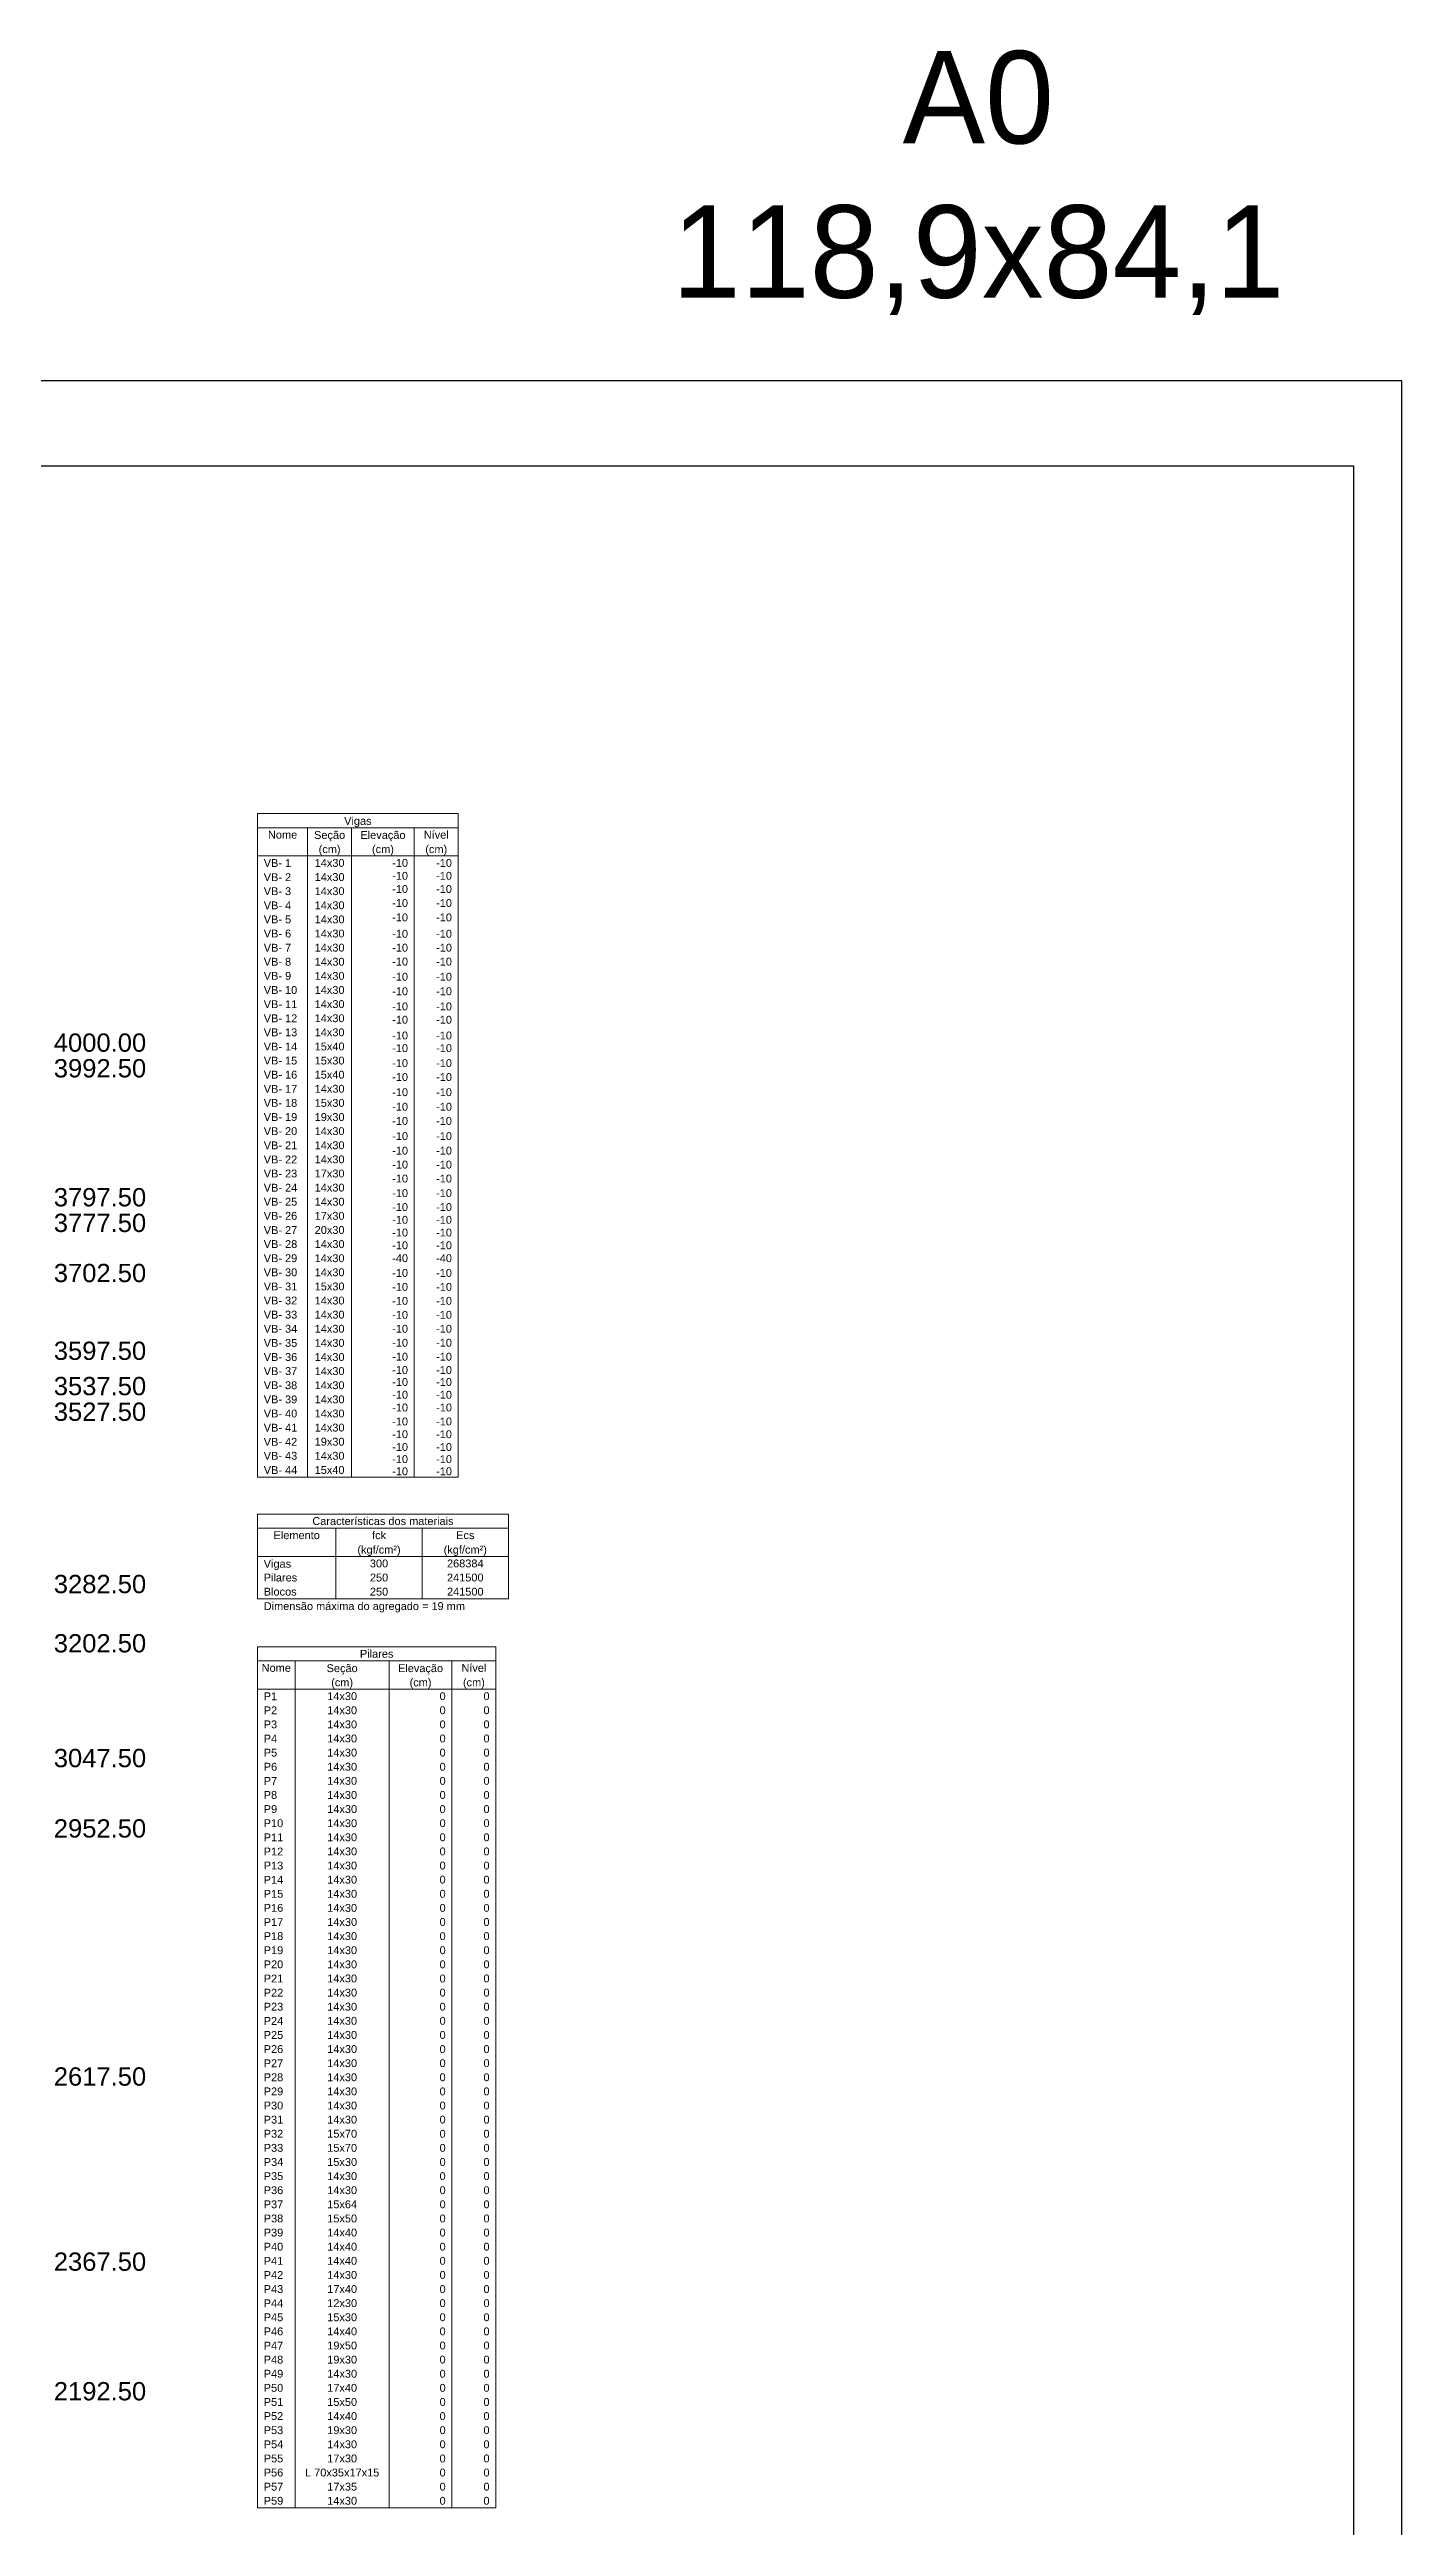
# Model space of a CAD drawing. Header units: millimetres. Extents: x -34 to 951, y -76 to 463.
# Drawn here: x 115.9 to 152.4, y -15.4 to 51.5 of the extents above; entities that cross this region are included whole.
import ezdxf

# ---------------------------------------------------------------- set-up
doc = ezdxf.new("R2010")
doc.units = ezdxf.units.MM
doc.header["$MEASUREMENT"] = 0
doc.linetypes.add('NULL', pattern=[0])
for name, color, linetype, lineweight in [('FO-Textos das vigas', 7, 'Continuous', 5), ('FO-Textos dos pilares', 7, 'Continuous', 5), ('LC-Textos', 7, 'Continuous', 20)]:
    doc.layers.add(name, color=color, linetype=linetype, lineweight=lineweight)
doc.styles.add('Arial', font='arial.ttf')

msp = doc.modelspace()

# ---------------------------------------------------------------- linework, layer by layer
at = {"color": 7}
for p, q in [((68.2973, 42.5775), (152.3973, 42.5775)), ((152.3973, 42.5775), (152.3973, -76.3225)), ((69.5973, 40.2775), (151.0973, 40.2775)), ((151.0973, 40.2775), (151.0973, -74.0225))]:
    msp.add_line(p, q, dxfattribs=at)
at = {"layer": 'FO-Textos das vigas'}
for p, q in [((121.4951, 30.8837), (126.9172, 30.8837)), ((121.4951, 30.8837), (121.4951, 12.9654)), ((126.9172, 30.8837), (126.9172, 12.9654)), ((121.4951, 30.5024), (126.9172, 30.5024)), ((122.8506, 30.5024), (122.8506, 12.9654)), ((124.0367, 30.5024), (124.0367, 12.9654)), ((125.7311, 30.5024), (125.7311, 12.9654)), ((121.4951, 29.74), (126.9172, 29.74)), ((121.4951, 12.9654), (126.9172, 12.9654)), ((121.4951, 11.9654), (128.2727, 11.9654)), ((121.4951, 11.9654), (121.4951, 11.5842)), ((121.4951, 11.5842), (128.2727, 11.5842)), ((121.4951, 11.5842), (121.4951, 9.678)), ((123.6131, 11.5842), (123.6131, 9.678)), ((125.9429, 11.5842), (125.9429, 9.678)), ((128.2727, 11.9654), (128.2727, 11.5842)), ((128.2727, 11.5842), (128.2727, 9.678)), ((121.4951, 10.8217), (128.2727, 10.8217)), ((121.4951, 9.678), (128.2727, 9.678)), ((121.4951, 9.678), (128.2727, 9.678))]:
    msp.add_line(p, q, dxfattribs=at)
at = {"layer": 'FO-Textos dos pilares'}
for p, q in [((121.4951, 8.3814), (127.9338, 8.3814)), ((121.4951, 8.3814), (121.4951, -14.8742)), ((127.9338, 8.3814), (127.9338, -14.8742)), ((121.4951, 8.0002), (127.9338, 8.0002)), ((122.5117, 8.0002), (122.5117, -14.8742)), ((125.0533, 8.0002), (125.0533, -14.8742)), ((126.7477, 8.0002), (126.7477, -14.8742)), ((121.4951, 7.2377), (127.9338, 7.2377)), ((121.4951, -14.8742), (127.9338, -14.8742))]:
    msp.add_line(p, q, dxfattribs=at)

# ---------------------------------------------------------------- texts
at = {"color": 7, "insert": (131.7731, 51.4823), "char_height": 2.5, "attachment_point": 1}
msp.add_mtext_dynamic_manual_height_columns('\\pxqc;A0\\P118,9x84,1', width=18.384127, gutter_width=12.5, heights=[0], dxfattribs=at)
at = {"layer": 'FO-Textos das vigas', "linetype": 'NULL', "ltscale": 0.2, "char_height": 0.2118, "line_spacing_factor": 0.798, "style": 'Arial'}
for s, insert, width, attachment_point in [('Vigas', (124.2062, 30.517), 1.48034, 8), ('Nome', (122.1732, 30.2059), 1.578491, 8), ('Seção', (123.4432, 30.136), 1.677934, 8), ('Elevação', (124.8842, 30.136), 2.434409, 8), ('Nível', (126.3242, 30.2059), 1.348288, 8), ('VB- 1', (121.6642, 29.4439), 1.480017, 7), ('14x30', (123.4432, 29.4439), 1.612069, 8), ('(cm)', (123.4432, 29.755), 1.18298, 8), ('(cm)', (124.8842, 29.755), 1.18298, 8), ('-10', (125.5612, 29.4439), 0.329, 9), ('(cm)', (126.3242, 29.755), 1.18298, 8), ('-10', (126.7482, 29.4439), 0.329, 9), ('VB- 2', (121.6642, 29.0619), 1.480017, 7), ('VB- 3', (121.6642, 28.6809), 1.480017, 7), ('14x30', (123.4432, 29.0619), 1.612069, 8), ('14x30', (123.4432, 28.6809), 1.612069, 8), ('-10', (125.5612, 29.0966), 0.329, 9), ('-10', (125.5612, 28.7391), 0.329, 9), ('-10', (126.7482, 29.0966), 0.329, 9), ('-10', (126.7482, 28.7391), 0.329, 9), ('VB- 4', (121.6642, 28.2999), 1.480017, 7), ('VB- 5', (121.6642, 27.9189), 1.480017, 7), ('14x30', (123.4432, 28.2999), 1.612069, 8), ('14x30', (123.4432, 27.9189), 1.612069, 8), ('-10', (125.5612, 28.3612), 0.329, 9), ('-10', (125.5612, 27.973), 0.329, 9), ('-10', (126.7482, 28.3612), 0.329, 9), ('-10', (126.7482, 27.973), 0.329, 9), ('VB- 6', (121.6642, 27.5369), 1.480017, 7), ('14x30', (123.4432, 27.5369), 1.612069, 8), ('-10', (125.5612, 27.5309), 0.329, 9), ('-10', (126.7482, 27.5309), 0.329, 9), ('VB- 7', (121.6642, 27.1559), 1.480017, 7), ('VB- 8', (121.6642, 26.7749), 1.480017, 7), ('14x30', (123.4432, 27.1559), 1.612069, 8), ('14x30', (123.4432, 26.7749), 1.612069, 8), ('-10', (125.5612, 27.1549), 0.329, 9), ('-10', (125.5612, 26.7789), 0.329, 9), ('-10', (126.7482, 27.1549), 0.329, 9), ('-10', (126.7482, 26.7789), 0.329, 9), ('VB- 9', (121.6642, 26.3939), 1.480017, 7), ('VB- 10', (121.6642, 26.0119), 1.809017, 7), ('14x30', (123.4432, 26.3939), 1.612069, 8), ('14x30', (123.4432, 26.0119), 1.612069, 8), ('-10', (125.5612, 26.3701), 0.329, 9), ('-10', (125.5612, 25.9778), 0.329, 9), ('-10', (126.7482, 26.3701), 0.329, 9), ('-10', (126.7482, 25.9778), 0.329, 9), ('VB- 11', (121.6642, 25.6309), 1.809017, 7), ('VB- 12', (121.6642, 25.2499), 1.809017, 7), ('14x30', (123.4432, 25.6309), 1.612069, 8), ('14x30', (123.4432, 25.2499), 1.612069, 8), ('-10', (125.5612, 25.5691), 0.329, 9), ('-10', (125.5612, 25.2094), 0.329, 9), ('-10', (126.7482, 25.5691), 0.329, 9), ('-10', (126.7482, 25.2094), 0.329, 9), ('VB- 13', (121.6642, 24.8689), 1.809017, 7), ('14x30', (123.4432, 24.8689), 1.612069, 8), ('-10', (125.5612, 24.7844), 0.329, 9), ('-10', (126.7482, 24.7844), 0.329, 9), ('VB- 14', (121.6642, 24.4869), 1.809017, 7), ('VB- 15', (121.6642, 24.1059), 1.809017, 7), ('15x40', (123.4432, 24.4869), 1.612069, 8), ('15x30', (123.4432, 24.1059), 1.612069, 8), ('-10', (125.5612, 24.4411), 0.329, 9), ('-10', (125.5612, 24.0375), 0.329, 9), ('-10', (126.7482, 24.4411), 0.329, 9), ('-10', (126.7482, 24.0375), 0.329, 9), ('VB- 16', (121.6642, 23.7249), 1.809017, 7), ('VB- 17', (121.6642, 23.3439), 1.809017, 7), ('15x40', (123.4432, 23.7249), 1.612069, 8), ('14x30', (123.4432, 23.3439), 1.612069, 8), ('-10', (125.5612, 23.6611), 0.329, 9), ('-10', (125.5612, 23.2519), 0.329, 9), ('-10', (126.7482, 23.6611), 0.329, 9), ('-10', (126.7482, 23.2519), 0.329, 9), ('VB- 18', (121.6642, 22.9629), 1.809017, 7), ('VB- 19', (121.6642, 22.5809), 1.809017, 7), ('15x30', (123.4432, 22.9629), 1.612069, 8), ('19x30', (123.4432, 22.5809), 1.612069, 8), ('-10', (125.5612, 22.8592), 0.329, 9), ('-10', (126.7482, 22.8592), 0.329, 9), ('VB- 20', (121.6642, 22.1999), 1.809017, 7), ('14x30', (123.4432, 22.1999), 1.612069, 8), ('-10', (125.5612, 22.4758), 0.329, 9), ('-10', (125.5612, 22.0663), 0.329, 9), ('-10', (126.7482, 22.4758), 0.329, 9), ('-10', (126.7482, 22.0663), 0.329, 9), ('VB- 21', (121.6642, 21.8189), 1.809017, 7), ('VB- 22', (121.6642, 21.4379), 1.809017, 7), ('14x30', (123.4432, 21.8189), 1.612069, 8), ('14x30', (123.4432, 21.4379), 1.612069, 8), ('-10', (125.5612, 21.6731), 0.329, 9), ('-10', (125.5612, 21.2962), 0.329, 9), ('-10', (126.7482, 21.6731), 0.329, 9), ('-10', (126.7482, 21.2962), 0.329, 9), ('VB- 23', (121.6642, 21.0559), 1.809017, 7), ('VB- 24', (121.6642, 20.6749), 1.809017, 7), ('17x30', (123.4432, 21.0559), 1.612069, 8), ('14x30', (123.4432, 20.6749), 1.612069, 8), ('-10', (125.5612, 20.9194), 0.329, 9), ('-10', (125.5612, 20.5262), 0.329, 9), ('-10', (126.7482, 20.9194), 0.329, 9), ('-10', (126.7482, 20.5262), 0.329, 9), ('VB- 25', (121.6642, 20.2939), 1.809017, 7), ('VB- 26', (121.6642, 19.9129), 1.809017, 7), ('14x30', (123.4432, 20.2939), 1.612069, 8), ('17x30', (123.4432, 19.9129), 1.612069, 8), ('-10', (125.5612, 20.1494), 0.329, 9), ('-10', (126.7482, 20.1494), 0.329, 9), ('VB- 27', (121.6642, 19.5309), 1.809017, 7), ('20x30', (123.4432, 19.5309), 1.612069, 8), ('-10', (125.5612, 19.8053), 0.329, 9), ('-10', (125.5612, 19.4613), 0.329, 9), ('-10', (126.7482, 19.8053), 0.329, 9), ('-10', (126.7482, 19.4613), 0.329, 9), ('VB- 28', (121.6642, 19.1499), 1.809017, 7), ('VB- 29', (121.6642, 18.7689), 1.809017, 7), ('14x30', (123.4432, 19.1499), 1.612069, 8), ('14x30', (123.4432, 18.7689), 1.612069, 8), ('-10', (125.5612, 19.1172), 0.329, 9), ('-40', (125.5612, 18.7689), 0.329, 9), ('-10', (126.7482, 19.1172), 0.329, 9), ('-40', (126.7482, 18.7689), 0.329, 9), ('VB- 30', (121.6642, 18.3879), 1.809017, 7), ('VB- 31', (121.6642, 18.0059), 1.809017, 7), ('14x30', (123.4432, 18.3879), 1.612069, 8), ('15x30', (123.4432, 18.0059), 1.612069, 8), ('-10', (125.5612, 18.3711), 0.329, 9), ('-10', (125.5612, 17.994), 0.329, 9), ('-10', (126.7482, 18.3711), 0.329, 9), ('-10', (126.7482, 17.994), 0.329, 9), ('VB- 32', (121.6642, 17.6249), 1.809017, 7), ('VB- 33', (121.6642, 17.2439), 1.809017, 7), ('14x30', (123.4432, 17.6249), 1.612069, 8), ('14x30', (123.4432, 17.2439), 1.612069, 8), ('-10', (125.5612, 17.617), 0.329, 9), ('-10', (125.5612, 17.24), 0.329, 9), ('-10', (126.7482, 17.617), 0.329, 9), ('-10', (126.7482, 17.24), 0.329, 9), ('VB- 34', (121.6642, 16.8629), 1.809017, 7), ('14x30', (123.4432, 16.8629), 1.612069, 8), ('-10', (125.5612, 16.863), 0.329, 9), ('-10', (126.7482, 16.863), 0.329, 9), ('VB- 35', (121.6642, 16.4809), 1.809017, 7), ('VB- 36', (121.6642, 16.0999), 1.809017, 7), ('14x30', (123.4432, 16.4809), 1.612069, 8), ('14x30', (123.4432, 16.0999), 1.612069, 8), ('-10', (125.5612, 16.4859), 0.329, 9), ('-10', (125.5612, 16.1089), 0.329, 9), ('-10', (126.7482, 16.4859), 0.329, 9), ('-10', (126.7482, 16.1089), 0.329, 9), ('VB- 37', (121.6642, 15.7189), 1.809017, 7), ('VB- 38', (121.6642, 15.3379), 1.809017, 7), ('14x30', (123.4432, 15.7189), 1.612069, 8), ('14x30', (123.4432, 15.3379), 1.612069, 8), ('-10', (125.5612, 15.7483), 0.329, 9), ('-10', (125.5612, 15.426), 0.329, 9), ('-10', (126.7482, 15.7483), 0.329, 9), ('-10', (126.7482, 15.426), 0.329, 9), ('VB- 39', (121.6642, 14.9559), 1.809017, 7), ('VB- 40', (121.6642, 14.5749), 1.809017, 7), ('14x30', (123.4432, 14.9559), 1.612069, 8), ('14x30', (123.4432, 14.5749), 1.612069, 8), ('-10', (125.5612, 15.0814), 0.329, 9), ('-10', (125.5612, 14.7368), 0.329, 9), ('-10', (126.7482, 15.0814), 0.329, 9), ('-10', (126.7482, 14.7368), 0.329, 9), ('VB- 41', (121.6642, 14.1939), 1.809017, 7), ('14x30', (123.4432, 14.1939), 1.612069, 8), ('-10', (125.5612, 14.3594), 0.329, 9), ('-10', (125.5612, 14.0148), 0.329, 9), ('-10', (126.7482, 14.3594), 0.329, 9), ('-10', (126.7482, 14.0148), 0.329, 9), ('VB- 42', (121.6642, 13.8129), 1.809017, 7), ('VB- 43', (121.6642, 13.4319), 1.809017, 7), ('19x30', (123.4432, 13.8129), 1.612069, 8), ('14x30', (123.4432, 13.4319), 1.612069, 8), ('-10', (125.5612, 13.6702), 0.329, 9), ('-10', (125.5612, 13.342), 0.329, 9), ('-10', (126.7482, 13.6702), 0.329, 9), ('-10', (126.7482, 13.342), 0.329, 9), ('VB- 44', (121.6642, 13.0499), 1.809017, 7), ('15x40', (123.4432, 13.0499), 1.612069, 8), ('-10', (125.5612, 13.0138), 0.329, 9), ('-10', (126.7482, 13.0138), 0.329, 9), ('Elemento', (122.5542, 11.2879), 2.499627, 8), ('Características dos materiais', (124.8842, 11.6689), 7.628997, 8), ('fck', (124.7782, 11.2879), 0.756475, 8), ('Ecs', (127.1082, 11.2879), 0.987001, 8), ('Vigas', (121.6642, 10.455), 1.48034, 7), ('(kgf/cm²)', (124.7782, 10.837), 2.333674, 8), ('300', (124.7782, 10.5249), 0.987001, 8), ('(kgf/cm²)', (127.1082, 10.837), 2.333674, 8), ('268384', (127.1082, 10.5249), 1.974002, 8), ('Pilares', (121.6642, 10.1439), 1.808695, 7), ('250', (124.7782, 10.1439), 0.987001, 8), ('241500', (127.1082, 10.1439), 1.974002, 8), ('Blocos', (121.6642, 9.7629), 1.776408, 7), ('Dimensão máxima do agregado = 19 mm', (121.6642, 9.312), 10.868956, 7), ('250', (124.7782, 9.7629), 0.987001, 8), ('241500', (127.1082, 9.7629), 1.974002, 8)]:
    msp.add_mtext(s, dxfattribs=dict(at, insert=insert, width=width, attachment_point=attachment_point))
at = {"layer": 'FO-Textos dos pilares', "linetype": 'NULL', "ltscale": 0.2, "char_height": 0.2118, "line_spacing_factor": 0.798, "style": 'Arial'}
for s, insert, width, attachment_point in [('Pilares', (124.7142, 8.0849), 1.808695, 8), ('Nome', (122.0032, 7.7039), 1.578491, 8), ('Seção', (123.7822, 7.634), 1.677934, 8), ('(cm)', (123.7822, 7.253), 1.18298, 8), ('Elevação', (125.9002, 7.634), 2.434409, 8), ('(cm)', (125.9002, 7.253), 1.18298, 8), ('Nível', (127.3412, 7.7039), 1.348288, 8), ('(cm)', (127.3412, 7.253), 1.18298, 8), ('P1', (121.6642, 6.9409), 0.723865, 7), ('P2', (121.6642, 6.5599), 0.723865, 7), ('14x30', (123.7822, 6.9409), 1.612069, 8), ('14x30', (123.7822, 6.5599), 1.612069, 8), ('0', (126.5782, 6.9409), 0.329, 9), ('0', (126.5782, 6.5599), 0.329, 9), ('0', (127.7642, 6.9409), 0.329, 9), ('0', (127.7642, 6.5599), 0.329, 9), ('P3', (121.6642, 6.1789), 0.723865, 7), ('14x30', (123.7822, 6.1789), 1.612069, 8), ('0', (126.5782, 6.1789), 0.329, 9), ('0', (127.7642, 6.1789), 0.329, 9), ('P4', (121.6642, 5.7979), 0.723865, 7), ('P5', (121.6642, 5.4159), 0.723865, 7), ('14x30', (123.7822, 5.7979), 1.612069, 8), ('14x30', (123.7822, 5.4159), 1.612069, 8), ('0', (126.5782, 5.7979), 0.329, 9), ('0', (126.5782, 5.4159), 0.329, 9), ('0', (127.7642, 5.7979), 0.329, 9), ('0', (127.7642, 5.4159), 0.329, 9), ('P6', (121.6642, 5.0349), 0.723865, 7), ('P7', (121.6642, 4.6539), 0.723865, 7), ('14x30', (123.7822, 5.0349), 1.612069, 8), ('14x30', (123.7822, 4.6539), 1.612069, 8), ('0', (126.5782, 5.0349), 0.329, 9), ('0', (126.5782, 4.6539), 0.329, 9), ('0', (127.7642, 5.0349), 0.329, 9), ('0', (127.7642, 4.6539), 0.329, 9), ('P8', (121.6642, 4.2729), 0.723865, 7), ('P9', (121.6642, 3.8909), 0.723865, 7), ('14x30', (123.7822, 4.2729), 1.612069, 8), ('14x30', (123.7822, 3.8909), 1.612069, 8), ('0', (126.5782, 4.2729), 0.329, 9), ('0', (126.5782, 3.8909), 0.329, 9), ('0', (127.7642, 4.2729), 0.329, 9), ('0', (127.7642, 3.8909), 0.329, 9), ('P10', (121.6642, 3.5099), 1.052866, 7), ('14x30', (123.7822, 3.5099), 1.612069, 8), ('14x30', (123.7822, 3.1289), 1.612069, 8), ('0', (126.5782, 3.5099), 0.329, 9), ('0', (126.5782, 3.1289), 0.329, 9), ('0', (127.7642, 3.5099), 0.329, 9), ('0', (127.7642, 3.1289), 0.329, 9), ('P11', (121.6642, 3.1289), 1.052866, 7), ('P12', (121.6642, 2.7479), 1.052866, 7), ('14x30', (123.7822, 2.7479), 1.612069, 8), ('0', (126.5782, 2.7479), 0.329, 9), ('0', (127.7642, 2.7479), 0.329, 9), ('P13', (121.6642, 2.3659), 1.052866, 7), ('P14', (121.6642, 1.9849), 1.052866, 7), ('14x30', (123.7822, 2.3659), 1.612069, 8), ('14x30', (123.7822, 1.9849), 1.612069, 8), ('0', (126.5782, 2.3659), 0.329, 9), ('0', (126.5782, 1.9849), 0.329, 9), ('0', (127.7642, 2.3659), 0.329, 9), ('0', (127.7642, 1.9849), 0.329, 9), ('P15', (121.6642, 1.6039), 1.052866, 7), ('P16', (121.6642, 1.2229), 1.052866, 7), ('14x30', (123.7822, 1.6039), 1.612069, 8), ('14x30', (123.7822, 1.2229), 1.612069, 8), ('0', (126.5782, 1.6039), 0.329, 9), ('0', (126.5782, 1.2229), 0.329, 9), ('0', (127.7642, 1.6039), 0.329, 9), ('0', (127.7642, 1.2229), 0.329, 9), ('P17', (121.6642, 0.8419), 1.052866, 7), ('P18', (121.6642, 0.4599), 1.052866, 7), ('14x30', (123.7822, 0.8419), 1.612069, 8), ('14x30', (123.7822, 0.4599), 1.612069, 8), ('0', (126.5782, 0.8419), 0.329, 9), ('0', (126.5782, 0.4599), 0.329, 9), ('0', (127.7642, 0.8419), 0.329, 9), ('0', (127.7642, 0.4599), 0.329, 9), ('P19', (121.6642, 0.0789), 1.052866, 7), ('14x30', (123.7822, 0.0789), 1.612069, 8), ('0', (126.5782, 0.0789), 0.329, 9), ('0', (127.7642, 0.0789), 0.329, 9), ('P20', (121.6642, -0.3021), 1.052866, 7), ('P21', (121.6642, -0.6831), 1.052866, 7), ('14x30', (123.7822, -0.3021), 1.612069, 8), ('14x30', (123.7822, -0.6831), 1.612069, 8), ('0', (126.5782, -0.3021), 0.329, 9), ('0', (126.5782, -0.6831), 0.329, 9), ('0', (127.7642, -0.3021), 0.329, 9), ('0', (127.7642, -0.6831), 0.329, 9), ('P22', (121.6642, -1.0651), 1.052866, 7), ('P23', (121.6642, -1.4461), 1.052866, 7), ('14x30', (123.7822, -1.0651), 1.612069, 8), ('14x30', (123.7822, -1.4461), 1.612069, 8), ('0', (126.5782, -1.0651), 0.329, 9), ('0', (126.5782, -1.4461), 0.329, 9), ('0', (127.7642, -1.0651), 0.329, 9), ('0', (127.7642, -1.4461), 0.329, 9), ('P24', (121.6642, -1.8271), 1.052866, 7), ('P25', (121.6642, -2.2081), 1.052866, 7), ('14x30', (123.7822, -1.8271), 1.612069, 8), ('14x30', (123.7822, -2.2081), 1.612069, 8), ('0', (126.5782, -1.8271), 0.329, 9), ('0', (126.5782, -2.2081), 0.329, 9), ('0', (127.7642, -1.8271), 0.329, 9), ('0', (127.7642, -2.2081), 0.329, 9), ('P26', (121.6642, -2.5901), 1.052866, 7), ('14x30', (123.7822, -2.5901), 1.612069, 8), ('0', (126.5782, -2.5901), 0.329, 9), ('0', (127.7642, -2.5901), 0.329, 9), ('P27', (121.6642, -2.9711), 1.052866, 7), ('P28', (121.6642, -3.3521), 1.052866, 7), ('14x30', (123.7822, -2.9711), 1.612069, 8), ('14x30', (123.7822, -3.3521), 1.612069, 8), ('0', (126.5782, -2.9711), 0.329, 9), ('0', (126.5782, -3.3521), 0.329, 9), ('0', (127.7642, -2.9711), 0.329, 9), ('0', (127.7642, -3.3521), 0.329, 9), ('P29', (121.6642, -3.7331), 1.052866, 7), ('P30', (121.6642, -4.1151), 1.052866, 7), ('14x30', (123.7822, -3.7331), 1.612069, 8), ('14x30', (123.7822, -4.1151), 1.612069, 8), ('0', (126.5782, -3.7331), 0.329, 9), ('0', (126.5782, -4.1151), 0.329, 9), ('0', (127.7642, -3.7331), 0.329, 9), ('0', (127.7642, -4.1151), 0.329, 9), ('P31', (121.6642, -4.4961), 1.052866, 7), ('P32', (121.6642, -4.8771), 1.052866, 7), ('14x30', (123.7822, -4.4961), 1.612069, 8), ('15x70', (123.7822, -4.8771), 1.612069, 8), ('0', (126.5782, -4.4961), 0.329, 9), ('0', (126.5782, -4.8771), 0.329, 9), ('0', (127.7642, -4.4961), 0.329, 9), ('0', (127.7642, -4.8771), 0.329, 9), ('P33', (121.6642, -5.2581), 1.052866, 7), ('15x70', (123.7822, -5.2581), 1.612069, 8), ('0', (126.5782, -5.2581), 0.329, 9), ('0', (127.7642, -5.2581), 0.329, 9), ('P34', (121.6642, -5.6401), 1.052866, 7), ('P35', (121.6642, -6.0211), 1.052866, 7), ('15x30', (123.7822, -5.6401), 1.612069, 8), ('14x30', (123.7822, -6.0211), 1.612069, 8), ('0', (126.5782, -5.6401), 0.329, 9), ('0', (126.5782, -6.0211), 0.329, 9), ('0', (127.7642, -5.6401), 0.329, 9), ('0', (127.7642, -6.0211), 0.329, 9), ('P36', (121.6642, -6.4021), 1.052866, 7), ('P37', (121.6642, -6.7831), 1.052866, 7), ('14x30', (123.7822, -6.4021), 1.612069, 8), ('15x64', (123.7822, -6.7831), 1.612069, 8), ('0', (126.5782, -6.4021), 0.329, 9), ('0', (126.5782, -6.7831), 0.329, 9), ('0', (127.7642, -6.4021), 0.329, 9), ('0', (127.7642, -6.7831), 0.329, 9), ('P38', (121.6642, -7.1651), 1.052866, 7), ('P39', (121.6642, -7.5461), 1.052866, 7), ('15x50', (123.7822, -7.1651), 1.612069, 8), ('14x40', (123.7822, -7.5461), 1.612069, 8), ('0', (126.5782, -7.1651), 0.329, 9), ('0', (126.5782, -7.5461), 0.329, 9), ('0', (127.7642, -7.1651), 0.329, 9), ('0', (127.7642, -7.5461), 0.329, 9), ('P40', (121.6642, -7.9271), 1.052866, 7), ('14x40', (123.7822, -7.9271), 1.612069, 8), ('0', (126.5782, -7.9271), 0.329, 9), ('0', (127.7642, -7.9271), 0.329, 9), ('P41', (121.6642, -8.3081), 1.052866, 7), ('P42', (121.6642, -8.6891), 1.052866, 7), ('14x40', (123.7822, -8.3081), 1.612069, 8), ('14x30', (123.7822, -8.6891), 1.612069, 8), ('0', (126.5782, -8.3081), 0.329, 9), ('0', (126.5782, -8.6891), 0.329, 9), ('0', (127.7642, -8.3081), 0.329, 9), ('0', (127.7642, -8.6891), 0.329, 9), ('P43', (121.6642, -9.0711), 1.052866, 7), ('P44', (121.6642, -9.4521), 1.052866, 7), ('17x40', (123.7822, -9.0711), 1.612069, 8), ('12x30', (123.7822, -9.4521), 1.612069, 8), ('0', (126.5782, -9.0711), 0.329, 9), ('0', (126.5782, -9.4521), 0.329, 9), ('0', (127.7642, -9.0711), 0.329, 9), ('0', (127.7642, -9.4521), 0.329, 9), ('P45', (121.6642, -9.8331), 1.052866, 7), ('P46', (121.6642, -10.2141), 1.052866, 7), ('15x30', (123.7822, -9.8331), 1.612069, 8), ('14x40', (123.7822, -10.2141), 1.612069, 8), ('0', (126.5782, -9.8331), 0.329, 9), ('0', (126.5782, -10.2141), 0.329, 9), ('0', (127.7642, -9.8331), 0.329, 9), ('0', (127.7642, -10.2141), 0.329, 9), ('P47', (121.6642, -10.5961), 1.052866, 7), ('19x50', (123.7822, -10.5961), 1.612069, 8), ('0', (126.5782, -10.5961), 0.329, 9), ('0', (127.7642, -10.5961), 0.329, 9), ('P48', (121.6642, -10.9771), 1.052866, 7), ('P49', (121.6642, -11.3581), 1.052866, 7), ('19x30', (123.7822, -10.9771), 1.612069, 8), ('14x30', (123.7822, -11.3581), 1.612069, 8), ('0', (126.5782, -10.9771), 0.329, 9), ('0', (126.5782, -11.3581), 0.329, 9), ('0', (127.7642, -10.9771), 0.329, 9), ('0', (127.7642, -11.3581), 0.329, 9), ('P50', (121.6642, -11.7391), 1.052866, 7), ('P51', (121.6642, -12.1211), 1.052866, 7), ('17x40', (123.7822, -11.7391), 1.612069, 8), ('15x50', (123.7822, -12.1211), 1.612069, 8), ('0', (126.5782, -11.7391), 0.329, 9), ('0', (126.5782, -12.1211), 0.329, 9), ('0', (127.7642, -11.7391), 0.329, 9), ('0', (127.7642, -12.1211), 0.329, 9), ('P52', (121.6642, -12.5021), 1.052866, 7), ('P53', (121.6642, -12.8831), 1.052866, 7), ('14x40', (123.7822, -12.5021), 1.612069, 8), ('19x30', (123.7822, -12.8831), 1.612069, 8), ('0', (126.5782, -12.5021), 0.329, 9), ('0', (126.5782, -12.8831), 0.329, 9), ('0', (127.7642, -12.5021), 0.329, 9), ('0', (127.7642, -12.8831), 0.329, 9), ('P54', (121.6642, -13.2641), 1.052866, 7), ('14x30', (123.7822, -13.2641), 1.612069, 8), ('0', (126.5782, -13.2641), 0.329, 9), ('0', (127.7642, -13.2641), 0.329, 9), ('P55', (121.6642, -13.6461), 1.052866, 7), ('P56', (121.6642, -14.0271), 1.052866, 7), ('L 70x35x17x15', (123.7822, -14.0271), 4.013545, 8), ('17x30', (123.7822, -13.6461), 1.612069, 8), ('0', (126.5782, -13.6461), 0.329, 9), ('0', (126.5782, -14.0271), 0.329, 9), ('0', (127.7642, -13.6461), 0.329, 9), ('0', (127.7642, -14.0271), 0.329, 9), ('P57', (121.6642, -14.4081), 1.052866, 7), ('P59', (121.6642, -14.7891), 1.052866, 7), ('17x35', (123.7822, -14.4081), 1.612069, 8), ('14x30', (123.7822, -14.7891), 1.612069, 8), ('0', (126.5782, -14.4081), 0.329, 9), ('0', (126.5782, -14.7891), 0.329, 9), ('0', (127.7642, -14.4081), 0.329, 9), ('0', (127.7642, -14.7891), 0.329, 9)]:
    msp.add_mtext(s, dxfattribs=dict(at, insert=insert, width=width, attachment_point=attachment_point))
at = {"layer": 'LC-Textos', "linetype": 'NULL', "ltscale": 0.2, "char_height": 0.4942, "width": 4.989461, "attachment_point": 7, "line_spacing_factor": 0.798, "style": 'Arial'}
for s, insert in [('4000.00', (115.9932, 24.445)), ('3992.50', (115.9932, 23.753)), ('3797.50', (115.9932, 20.27)), ('3777.50', (115.9932, 19.578)), ('3702.50', (115.9932, 18.224)), ('3597.50', (115.9932, 16.124)), ('3537.50', (115.9932, 15.17)), ('3527.50', (115.9932, 14.478)), ('3282.50', (115.9932, 9.824)), ('3202.50', (115.9932, 8.224)), ('3047.50', (115.9932, 5.124)), ('2952.50', (115.9932, 3.224)), ('2617.50', (115.9932, -3.476)), ('2367.50', (115.9932, -8.476)), ('2192.50', (115.9932, -11.976))]:
    msp.add_mtext(s, dxfattribs=dict(at, insert=insert))

doc.saveas('drawing.dxf')
